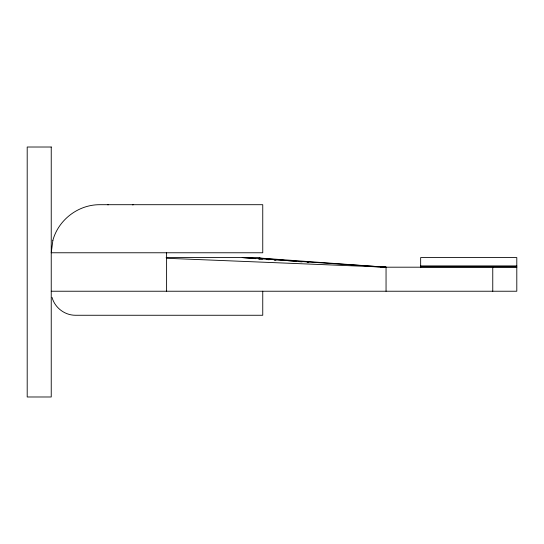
<?xml version="1.0" encoding="UTF-8"?>
<svg xmlns="http://www.w3.org/2000/svg" width="544" height="544" viewBox="0 0 544 544"><rect width="100%" height="100%" fill="white"/><g stroke="black" fill="none" stroke-linecap="round" stroke-linejoin="round"><path stroke-width="0.82" d="M133.164 204.7L132.654 204.836L133.266 204.7M107.8 204.836L108.603 204.7M166.097 257.577L259.808 257.577L259.808 259.264M420.655 265.907L516.8 265.907M420.655 266.866L516.8 266.866M380.671 267.192L516.8 267.192M51.238 291.23L516.8 291.23L516.8 257.577L420.655 257.577L420.655 267.675M166.403 258.271L386.05 267.192L386.05 291.23M365.711 266.227L367.404 266.308M373.334 266.587L378.42 266.832M380.12 266.914L386.05 267.192L259.896 258.067M386.05 267.192L242.23 257.577L255.728 258.665M258.257 258.862L262.473 259.202M266.689 259.542L269.226 259.746M274.285 260.154L275.971 260.284M259.876 258.176L296.174 261.378M298.704 261.603L302.083 261.902M307.149 262.351L308.836 262.5M52.054 297.452C54.862 307.7 64.648 315.207 75.269 315.262L262.752 315.262L262.752 291.23M492.762 267.192L492.762 291.23M166.607 252.77L166.607 291.23M52.877 240.332L51.238 252.77L262.752 252.77L262.752 204.7L99.307 204.7C78.057 204.816 58.487 219.83 52.877 240.332M51.238 147.016L27.2 147.016L27.2 396.984L51.238 396.984L51.238 147.016"/></g></svg>
